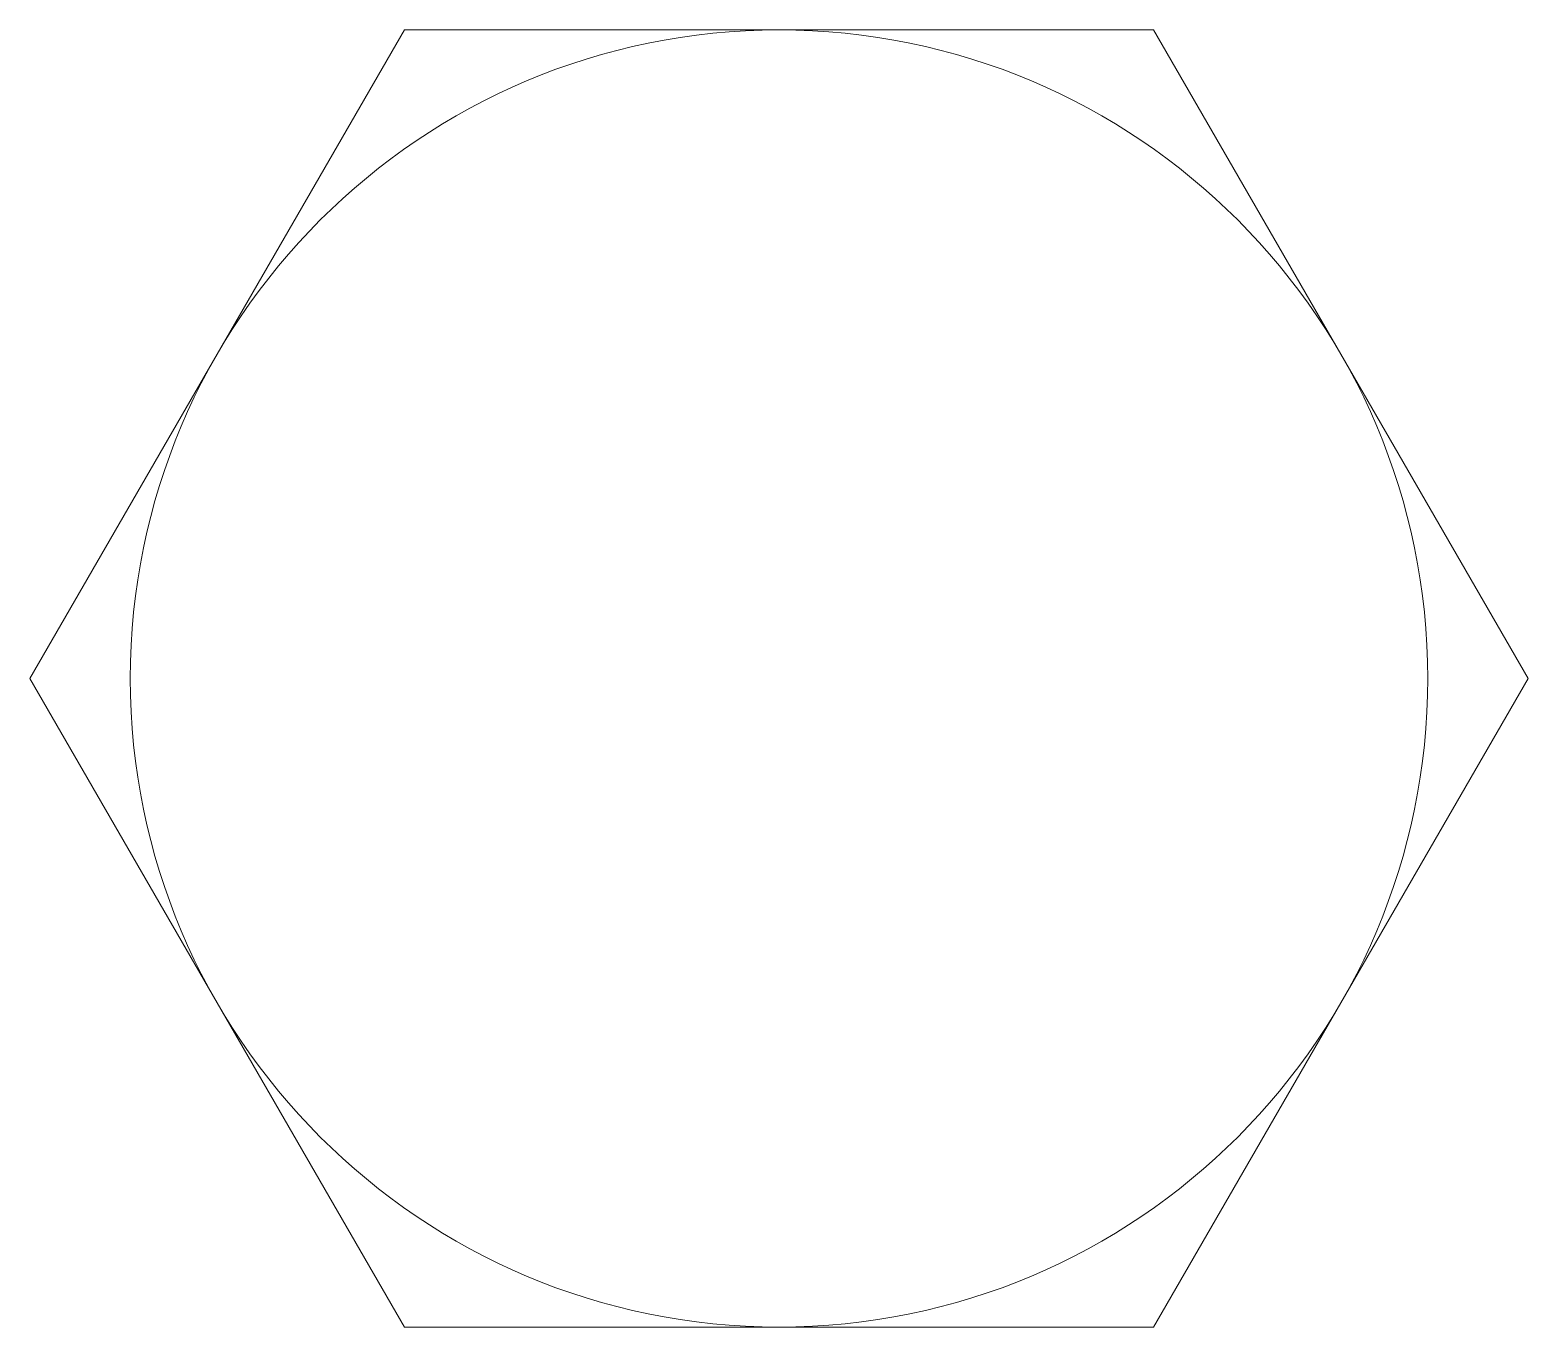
# Model space of a CAD drawing. Extents: x -4.04 to 4.04, y -3.5 to 3.5.
import ezdxf

# ---------------------------------------------------------------- set-up
doc = ezdxf.new("R2010")
doc.units = 0
doc.layers.add('outline', color=178, linetype='Continuous', lineweight=5, true_color=0x000000)

msp = doc.modelspace()

# ---------------------------------------------------------------- linework, layer by layer
at = {"layer": 'outline'}
for p, q in [((-2.020726, 3.5), (-4.041452, 0)), ((2.020726, 3.5), (-2.020726, 3.5)), ((4.041452, 0), (2.020726, 3.5)), ((-4.041452, 0), (-2.020726, -3.5)), ((2.020726, -3.5), (4.041452, 0)), ((-2.020726, -3.5), (2.020726, -3.5))]:
    msp.add_line(p, q, dxfattribs=at)
msp.add_circle((0, 0), 3.5, dxfattribs=at)

doc.saveas('drawing.dxf')
